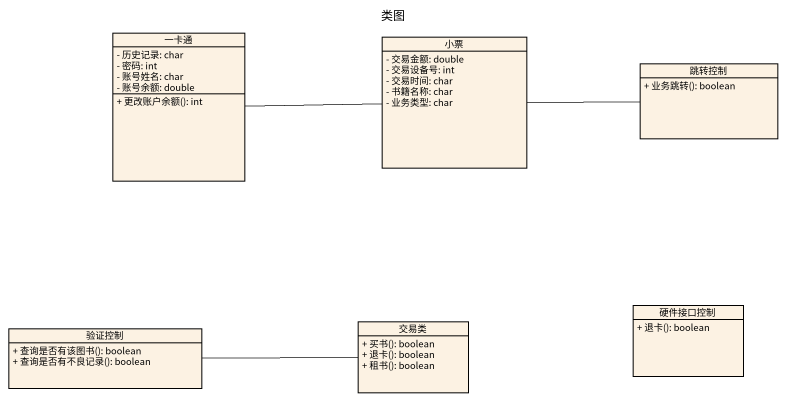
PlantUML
@startuml
title 类图
hide circle
hide empty members
skinparam classAttributeIconSize 0
class 一卡通 {
  - 历史记录: char
  - 密码: int
  - 账号姓名: char
  - 账号余额: double
  + 更改账户余额(): int
}
class 小票 {
  - 交易金额: double
  - 交易设备号: int
  - 交易时间: char
  - 书籍名称: char
  - 业务类型: char
}
class 跳转控制 {
  + 业务跳转(): boolean
}
class 硬件接口控制 {
  + 退卡(): boolean
}
class 验证控制 {
  + 查询是否有该图书(): boolean
  + 查询是否有不良记录(): boolean
}
class 交易类 {
  + 买书(): boolean
  + 退卡(): boolean
  + 租书(): boolean
}
小票 -left- 一卡通
小票 -right- 跳转控制
验证控制 -right- 交易类
@enduml
